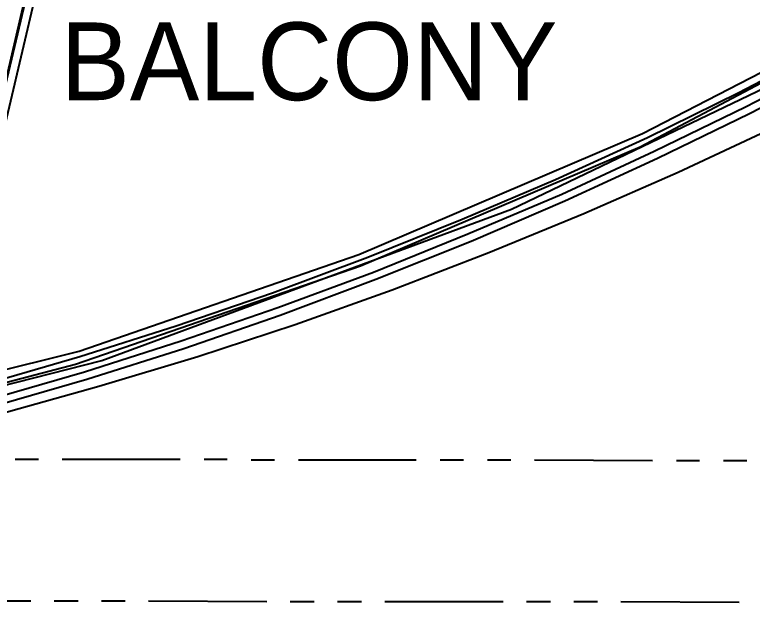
# Model space of a CAD drawing. Header units: feet. Extents: x -84 to 198, y -22 to 181.
# Drawn here: x 88.87 to 104.49, y 6.68 to 19.12 of the extents above; entities that cross this region are included whole.
import ezdxf
from ezdxf.enums import TextEntityAlignment as Align

# ---------------------------------------------------------------- set-up
doc = ezdxf.new("R2010")
doc.units = ezdxf.units.FT
for name, color, linetype in [('A-AREA-UNIDAD', 30, 'CONTINUOUS'), ('A-LINEA', 7, 'CONTINUOUS'), ('A-TEXTO-PDF', 3, 'CONTINUOUS')]:
    doc.layers.add(name, color=color, linetype=linetype)

msp = doc.modelspace()

# ---------------------------------------------------------------- linework, layer by layer
at = {"layer": 'A-AREA-UNIDAD'}
for points in [[(127.008, 35.4489), (125.68, 33.44), (123.872, 31.2), (121.68, 28.96), (115.872, 24.4089), (109.44, 20.1956), (102.112, 16.32), (96.192, 13.7956), (90.16, 11.7156), (82.432, 9.6889), (90.72, 11.8044), (99.392, 15.0044), (106.32, 18.3289), (114.368, 23.2), (120.928, 28.1244), (124.56, 31.8044), (125.952, 33.6356), (127.76, 36.5689)], [(61.68, 7.8756), (67.328, 7.8756), (73.44, 8.2844), (82.08, 9.6), (82.24, 10.0089), (90.24, 12), (96.16, 14.0444), (102.16, 16.6044), (107.872, 19.5556), (113.152, 22.8089), (118.688, 26.7556), (122.4, 29.92), (125.312, 33.3156), (126.88, 35.68)]]:
    msp.add_lwpolyline(points, dxfattribs=at)
at = {"layer": 'A-LINEA'}
for p, q in [((90.04, 22.6178), (88.3067, 15.2844)), ((88.88, 9.7111), (89.3733, 9.7111)), ((89.88, 9.7111), (92.3733, 9.7111)), ((92.88, 9.7111), (93.3733, 9.7111)), ((93.88, 9.6978), (94.3733, 9.6978)), ((94.88, 9.6978), (97.3733, 9.6978)), ((97.88, 9.6978), (98.3733, 9.6978)), ((98.88, 9.6978), (99.3733, 9.6978)), ((99.88, 9.6978), (102.3733, 9.6844)), ((102.88, 9.6844), (103.3733, 9.6844)), ((103.88, 9.6844), (104.3733, 9.6844)), ((86.7067, 6.7111), (89.2133, 6.7111)), ((89.7067, 6.7111), (90.2133, 6.7111)), ((90.7067, 6.7111), (91.2133, 6.7111)), ((91.7067, 6.7111), (94.2133, 6.6978)), ((94.7067, 6.6978), (95.2133, 6.6978)), ((95.7067, 6.6978), (96.2133, 6.6978)), ((96.7067, 6.6978), (99.2133, 6.6978)), ((99.7067, 6.6978), (100.2133, 6.6978)), ((100.7067, 6.6978), (101.2133, 6.6978)), ((101.7067, 6.6978), (104.2133, 6.6844))]:
    msp.add_line(p, q, dxfattribs=at)
for points in [[(88.36, 16.3111), (89.0933, 19.3778), (89.08, 19.3778), (89.0667, 19.3778), (88.3467, 16.3111), (88.36, 16.2978), (88.36, 16.3111)], [(64.8267, 8.0578), (66.9733, 8.0844), (69.12, 8.1778), (71.2667, 8.3111), (73.4133, 8.4978), (75.5467, 8.7378), (77.68, 9.0311), (79.8, 9.3778), (81.9067, 9.7778), (84.0133, 10.2311), (86.1067, 10.7244), (88.1867, 11.2844), (90.2533, 11.8844), (92.2933, 12.5378), (94.3333, 13.2311), (96.3467, 13.9911), (98.3467, 14.7911), (100.32, 15.6311), (102.2667, 16.5244), (104.2, 17.4711), (106.1067, 18.4711)], [(64.8267, 7.7244), (66.9867, 7.7511), (69.1333, 7.8444), (71.2933, 7.9778), (73.44, 8.1644), (75.5867, 8.4178), (77.72, 8.7111), (79.8533, 9.0578), (81.9733, 9.4578), (84.0933, 9.8978), (86.1867, 10.4044), (88.2667, 10.9644), (90.3467, 11.5644), (92.4, 12.2178), (94.44, 12.9244), (96.4667, 13.6711), (98.4667, 14.4844), (100.4533, 15.3244), (102.4133, 16.2311), (104.36, 17.1778), (106.2667, 18.1644)], [(64.8267, 7.5511), (66.9867, 7.5911), (69.1467, 7.6711), (71.3067, 7.8044), (73.4533, 8.0044), (75.6133, 8.2444), (77.7467, 8.5378), (79.88, 8.8844), (82.0133, 9.2844), (84.12, 9.7378), (86.2267, 10.2444), (88.32, 10.8044), (90.4, 11.4044), (92.4533, 12.0578), (94.4933, 12.7644), (96.52, 13.5244), (98.5333, 14.3244), (100.52, 15.1778), (102.48, 16.0844), (104.4267, 17.0311), (106.3467, 18.0178)], [(64.8533, 7.5511), (67.04, 7.5778), (69.2133, 7.6578), (71.3867, 7.7911), (73.56, 7.9778), (75.7333, 8.2044), (77.8933, 8.4844), (80.04, 8.8178), (82.1867, 9.2044), (84.32, 9.6444), (86.4533, 10.1378), (88.56, 10.6711), (90.6533, 11.2578), (92.7467, 11.8844), (94.8133, 12.5644), (96.8667, 13.2978), (98.9067, 14.0844), (100.92, 14.9111), (102.92, 15.7911), (104.8933, 16.7111)]]:
    msp.add_lwpolyline(points, dxfattribs=at)

# ---------------------------------------------------------------- texts
at = {"layer": 'A-TEXTO-PDF'}
msp.add_text('BALCONY', height=1.646, dxfattribs=at).set_placement((95.1031, 17.3118), align=Align.CENTER)

doc.saveas('drawing.dxf')
